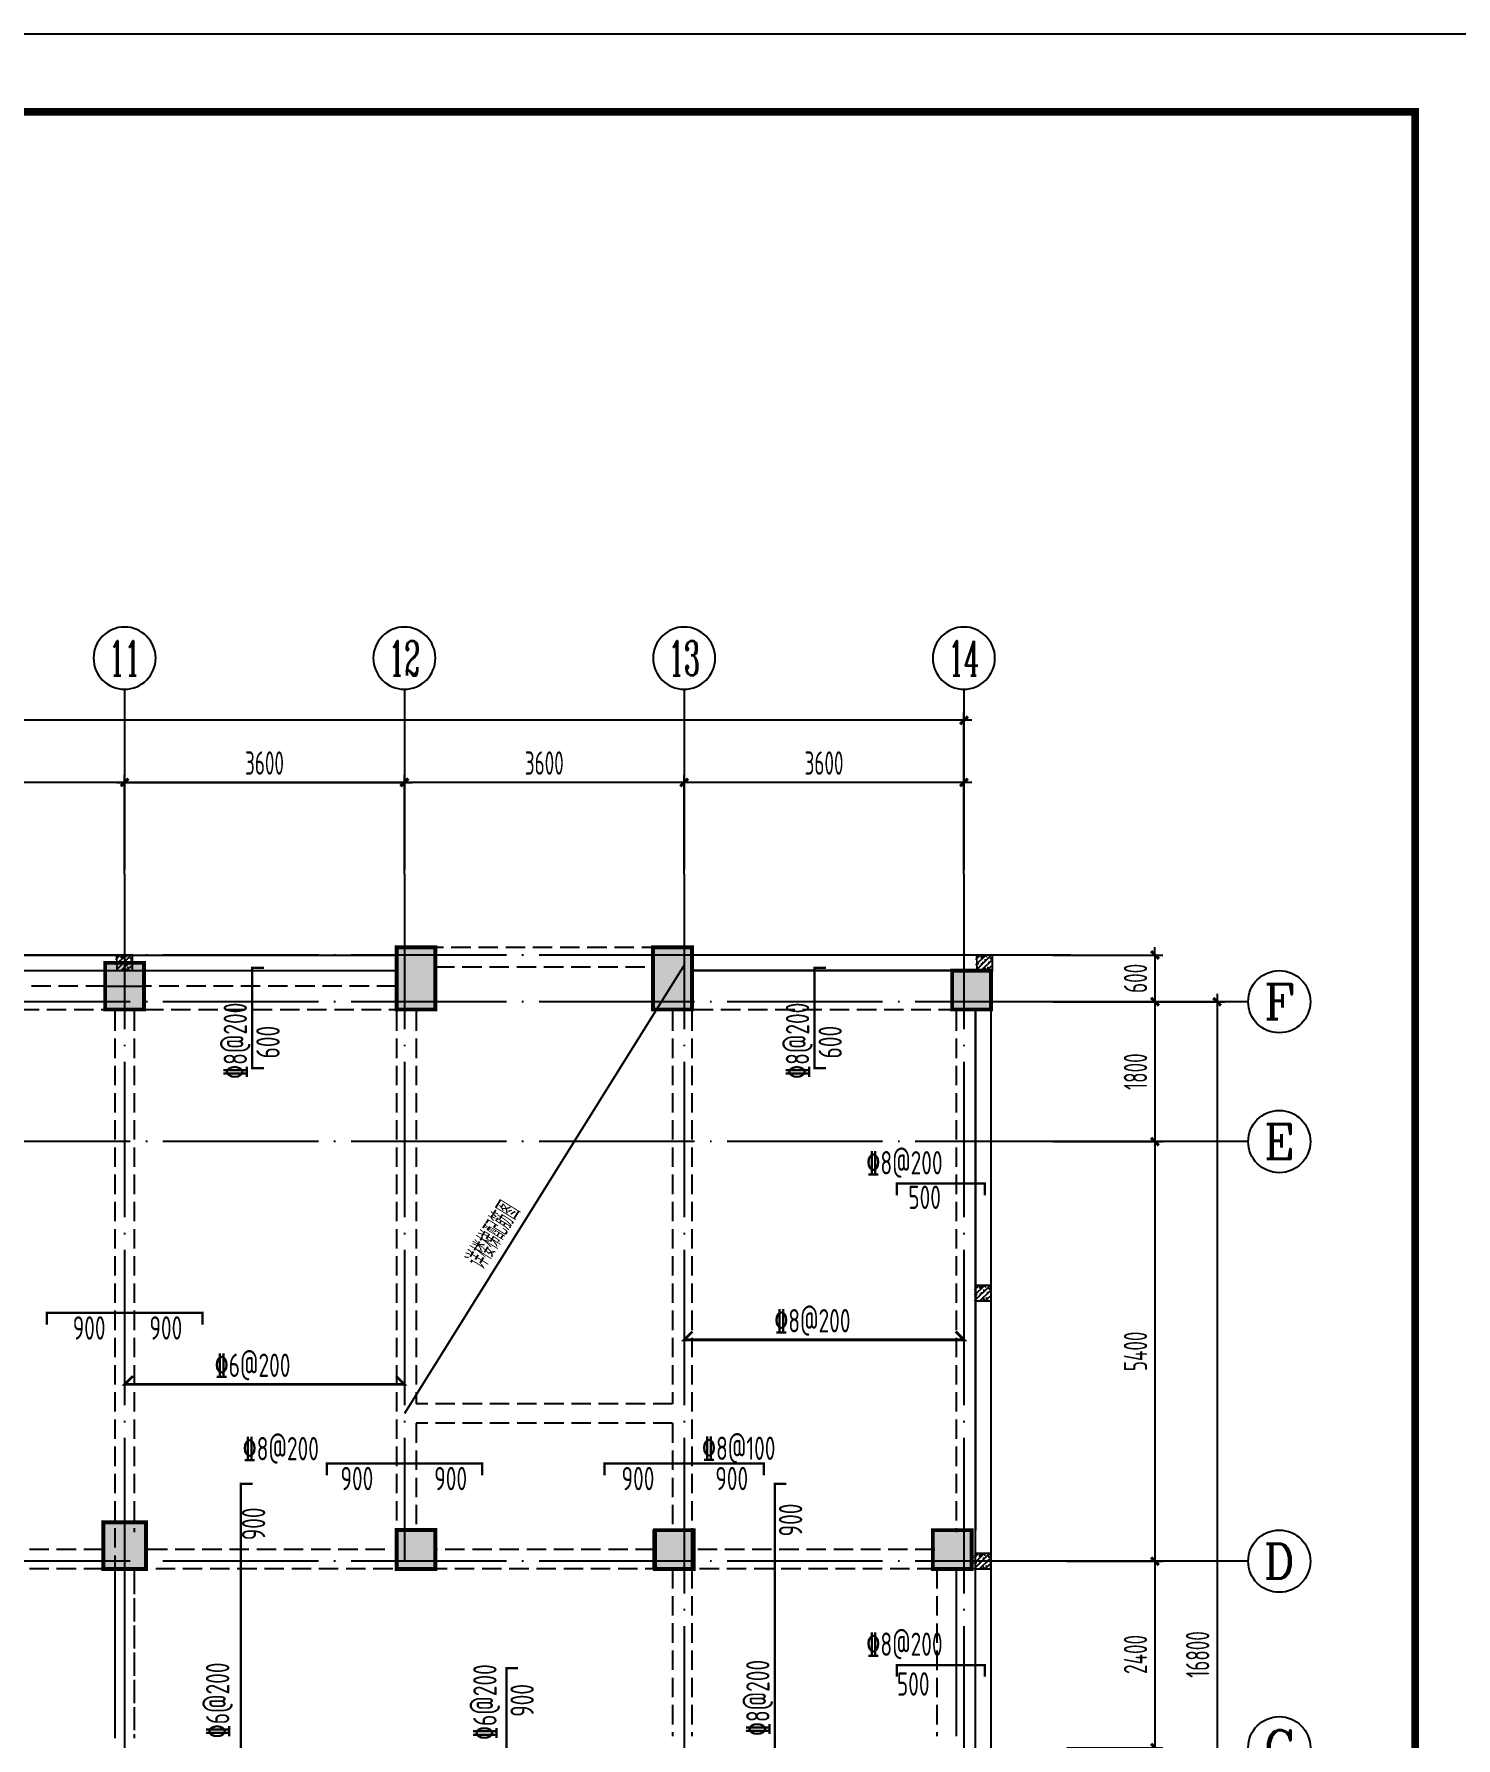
# Model space of a CAD drawing. Extents: x 127019 to 780419, y 327305 to 369305.
# Drawn here: x 642848 to 661144, y 347380 to 369305 of the extents above; entities that cross this region are included whole.
import ezdxf
from ezdxf.enums import TextEntityAlignment as Align

# ---------------------------------------------------------------- set-up
doc = ezdxf.new("R2010")
doc.units = 0
doc.header["$LTSCALE"] = 1000
doc.header["$MEASUREMENT"] = 0
for name, pattern in [('CONTINOUS', [0]), ('DASH', [0.35, 0.25, -0.1]), ('DOTE', [2.42, 2, -0.2, 0.02, -0.2])]:
    doc.linetypes.add(name, pattern=pattern)
doc.layers.get('0').update_dxf_attribs({"linetype": 'CONTINUOUS'})
doc.layers.get('Defpoints').update_dxf_attribs({"linetype": 'CONTINUOUS'})
for name, color, linetype in [('2106', 2, 'CONTINUOUS'), ('AXIS_TEXT', 7, 'CONTINUOUS'), ('COLU', 7, 'CONTINUOUS'), ('COLUMN', 7, 'CONTINUOUS'), ('DIM', 3, 'CONTINUOUS'), ('DOTE', 8, 'DOTE'), ('PUB_TITLE', 4, 'CONTINUOUS'), ('REIN', 1, 'CONTINUOUS'), ('STAIR', 2, 'CONTINUOUS'), ('TK', 6, 'CONTINUOUS'), ('板底筋', 24, 'CONTINUOUS'), ('板钢筋标', 7, 'CONTINUOUS'), ('构造柱', 7, 'CONTINUOUS'), ('构造柱填充', 7, 'CONTINUOUS'), ('柱涂实', 54, 'CONTINUOUS'), ('梁', 4, 'CONTINUOUS'), ('梁虚线', 4, 'DASH'), ('楼梯间', 7, 'CONTINUOUS')]:
    doc.layers.add(name, color=color, linetype=linetype)
doc.styles.add('COMPLEX', font='COMPLEX.shx')
doc.styles.add('TSSD_Dimension', font='gbxwxt.shx', dxfattribs={"width": 0.7, "bigfont": 'gbhzfs.shx'})
doc.styles.add('TSSD_Rein', font='tssdeng.shx', dxfattribs={"width": 0.6, "bigfont": 'gbhzfs.shx'})
doc.dimstyles.new('TSSD_100_100', dxfattribs={"dimtxt": 300, "dimasz": 100, "dimexe": 100, "dimexo": 250, "dimgap": 100, "dimtad": 1, "dimdec": 0, "dimzin": 0, "dimdsep": 46, "dimtxsty": 'TSSD_Dimension', "dimblk": 'ARCHTICK', "dimcen": 0, "dimdle": 100, "dimclrt": 7, "dimadec": 0, "dimazin": 0, "dimtfac": 1, "dimtdec": 0, "dimtix": 1, "dimtmove": 2, "dimatfit": 3, "dimfxl": 0, "dimtolj": 1, "dimtzin": 0, "dimarcsym": 0})

# ---------------------------------------------------------------- blocks, each defined once
blk = doc.blocks.new('_ArchTick')
at = {"color": 0, "linetype": 'ByBlock', "const_width": 0.4}
blk.add_lwpolyline([(-0.5, -0.5), (0.5, 0.5)], dxfattribs=at)
blk = doc.blocks.new('*D130')
at = {"layer": 'Defpoints', "color": 0, "transparency": 16777216}
for p in [(655886, 356854), (655886, 340054), (658071, 340054)]:
    blk.add_point(p, dxfattribs=at)
at = {"layer": 'DIM', "color": 0, "lineweight": -2, "transparency": 16777216}
for p, q in [((658071, 356954), (658071, 339954)), ((656136, 356854), (658171, 356854)), ((656136, 340054), (658171, 340054))]:
    blk.add_line(p, q, dxfattribs=at)
at = {"layer": 'DIM', "color": 0, "lineweight": -2, "transparency": 16777216, "xscale": 100, "yscale": 100, "zscale": 100}
for p, rotation in [((658071, 356854), 90), ((658071, 340054), 270)]:
    blk.add_blockref('_ArchTick', p, dxfattribs=dict(at, rotation=rotation))
at = {"layer": 'DIM', "color": 7, "transparency": 16777216, "insert": (657821, 348454), "char_height": 300, "attachment_point": 5, "rotation": 90, "style": 'TSSD_Dimension'}
blk.add_mtext('\\A1;16800', dxfattribs=at)
blk = doc.blocks.new('*D128')
at = {"layer": 'Defpoints', "color": 0, "transparency": 16777216}
for p in [(655886, 349654), (655886, 347254), (657271, 347254)]:
    blk.add_point(p, dxfattribs=at)
at = {"layer": 'DIM', "color": 0, "lineweight": -2, "transparency": 16777216}
for p, q in [((657271, 349754), (657271, 347154)), ((656136, 349654), (657371, 349654)), ((656136, 347254), (657371, 347254))]:
    blk.add_line(p, q, dxfattribs=at)
at = {"layer": 'DIM', "color": 0, "lineweight": -2, "transparency": 16777216, "xscale": 100, "yscale": 100, "zscale": 100}
for p, rotation in [((657271, 349654), 90), ((657271, 347254), 270)]:
    blk.add_blockref('_ArchTick', p, dxfattribs=dict(at, rotation=rotation))
at = {"layer": 'DIM', "color": 7, "transparency": 16777216, "insert": (657021, 348454), "char_height": 300, "attachment_point": 5, "rotation": 90, "style": 'TSSD_Dimension'}
blk.add_mtext('\\A1;2400', dxfattribs=at)
blk = doc.blocks.new('*D127')
at = {"layer": 'Defpoints', "color": 0, "transparency": 16777216}
for p in [(655886, 355054), (655886, 349654), (657271, 349654)]:
    blk.add_point(p, dxfattribs=at)
at = {"layer": 'DIM', "color": 0, "lineweight": -2, "transparency": 16777216}
for p, q in [((656136, 355054), (657371, 355054)), ((657271, 355154), (657271, 349554)), ((656136, 349654), (657371, 349654))]:
    blk.add_line(p, q, dxfattribs=at)
at = {"layer": 'DIM', "color": 0, "lineweight": -2, "transparency": 16777216, "xscale": 100, "yscale": 100, "zscale": 100}
for p, rotation in [((657271, 355054), 90), ((657271, 349654), 270)]:
    blk.add_blockref('_ArchTick', p, dxfattribs=dict(at, rotation=rotation))
at = {"layer": 'DIM', "color": 7, "transparency": 16777216, "insert": (657021, 352354), "char_height": 300, "attachment_point": 5, "rotation": 90, "style": 'TSSD_Dimension'}
blk.add_mtext('\\A1;5400', dxfattribs=at)
blk = doc.blocks.new('*D126')
at = {"layer": 'Defpoints', "color": 0, "transparency": 16777216}
for p in [(655713, 357454), (655713, 356854), (657271, 356854)]:
    blk.add_point(p, dxfattribs=at)
at = {"layer": 'DIM', "color": 0, "lineweight": -2, "transparency": 16777216}
for p, q in [((655963, 357454), (657371, 357454)), ((657271, 357454), (657271, 357554)), ((657271, 357454), (657271, 356854)), ((655963, 356854), (657371, 356854)), ((657271, 356854), (657271, 356754))]:
    blk.add_line(p, q, dxfattribs=at)
at = {"layer": 'DIM', "color": 0, "lineweight": -2, "transparency": 16777216, "xscale": 100, "yscale": 100, "zscale": 100}
for p, rotation in [((657271, 357454), 270), ((657271, 356854), 90)]:
    blk.add_blockref('_ArchTick', p, dxfattribs=dict(at, rotation=rotation))
at = {"layer": 'DIM', "color": 7, "transparency": 16777216, "insert": (657021, 357154), "char_height": 300, "attachment_point": 5, "rotation": 90, "style": 'TSSD_Dimension'}
blk.add_mtext('\\A1;600', dxfattribs=at)
blk = doc.blocks.new('*D110')
at = {"layer": 'Defpoints', "color": 0, "transparency": 16777216}
for p in [(608013, 360475), (608013, 358250), (654813, 358250)]:
    blk.add_point(p, dxfattribs=at)
at = {"layer": 'DIM', "color": 0, "lineweight": -2, "transparency": 16777216}
for p, q in [((654913, 360475), (607913, 360475)), ((608013, 358500), (608013, 360575)), ((654813, 358500), (654813, 360575))]:
    blk.add_line(p, q, dxfattribs=at)
at = {"layer": 'DIM', "color": 0, "lineweight": -2, "transparency": 16777216, "xscale": 100, "yscale": 100, "zscale": 100}
for p, rotation in [((608013, 360475), 179.9999999999991), ((654813, 360475), 359.9999999999991)]:
    blk.add_blockref('_ArchTick', p, dxfattribs=dict(at, rotation=rotation))
at = {"layer": 'DIM', "color": 7, "transparency": 16777216, "insert": (631413, 360725), "char_height": 300, "attachment_point": 5, "style": 'TSSD_Dimension'}
blk.add_mtext('\\A1;46800', dxfattribs=at)
blk = doc.blocks.new('*D102')
at = {"layer": 'Defpoints', "color": 0, "transparency": 16777216}
for p in [(640413, 359675), (640413, 358250), (644013, 358250)]:
    blk.add_point(p, dxfattribs=at)
at = {"layer": 'DIM', "color": 0, "lineweight": -2, "transparency": 16777216}
for p, q in [((644113, 359675), (640313, 359675)), ((640413, 358500), (640413, 359775)), ((644013, 358500), (644013, 359775))]:
    blk.add_line(p, q, dxfattribs=at)
at = {"layer": 'DIM', "color": 0, "lineweight": -2, "transparency": 16777216, "xscale": 100, "yscale": 100, "zscale": 100, "rotation": 180}
blk.add_blockref('_ArchTick', (640413, 359675), dxfattribs=at)
at = {"layer": 'DIM', "color": 0, "lineweight": -2, "transparency": 16777216, "xscale": 100, "yscale": 100, "zscale": 100}
blk.add_blockref('_ArchTick', (644013, 359675), dxfattribs=at)
at = {"layer": 'DIM', "color": 7, "transparency": 16777216, "insert": (642213, 359925), "char_height": 300, "attachment_point": 5, "style": 'TSSD_Dimension'}
blk.add_mtext('\\A1;3600', dxfattribs=at)
blk = doc.blocks.new('*D101')
at = {"layer": 'Defpoints', "color": 0, "transparency": 16777216}
for p in [(644013, 359675), (644013, 358250), (647613, 358250)]:
    blk.add_point(p, dxfattribs=at)
at = {"layer": 'DIM', "color": 0, "lineweight": -2, "transparency": 16777216}
for p, q in [((647713, 359675), (643913, 359675)), ((644013, 358500), (644013, 359775)), ((647613, 358500), (647613, 359775))]:
    blk.add_line(p, q, dxfattribs=at)
at = {"layer": 'DIM', "color": 0, "lineweight": -2, "transparency": 16777216, "xscale": 100, "yscale": 100, "zscale": 100, "rotation": 180}
blk.add_blockref('_ArchTick', (644013, 359675), dxfattribs=at)
at = {"layer": 'DIM', "color": 0, "lineweight": -2, "transparency": 16777216, "xscale": 100, "yscale": 100, "zscale": 100}
blk.add_blockref('_ArchTick', (647613, 359675), dxfattribs=at)
at = {"layer": 'DIM', "color": 7, "transparency": 16777216, "insert": (645813, 359925), "char_height": 300, "attachment_point": 5, "style": 'TSSD_Dimension'}
blk.add_mtext('\\A1;3600', dxfattribs=at)
blk = doc.blocks.new('*D100')
at = {"layer": 'Defpoints', "color": 0, "transparency": 16777216}
for p in [(647613, 359675), (644013, 358250), (647613, 358250)]:
    blk.add_point(p, dxfattribs=at)
at = {"layer": 'DIM', "color": 0, "lineweight": -2, "transparency": 16777216}
for p, q in [((643913, 359675), (647713, 359675)), ((644013, 358500), (644013, 359775)), ((647613, 358500), (647613, 359775))]:
    blk.add_line(p, q, dxfattribs=at)
at = {"layer": 'DIM', "color": 0, "lineweight": -2, "transparency": 16777216, "xscale": 100, "yscale": 100, "zscale": 100, "rotation": 180}
blk.add_blockref('_ArchTick', (644013, 359675), dxfattribs=at)
at = {"layer": 'DIM', "color": 0, "lineweight": -2, "transparency": 16777216, "xscale": 100, "yscale": 100, "zscale": 100}
blk.add_blockref('_ArchTick', (647613, 359675), dxfattribs=at)
at = {"layer": 'DIM', "color": 7, "transparency": 16777216, "insert": (645813, 359925), "char_height": 300, "attachment_point": 5, "style": 'TSSD_Dimension'}
blk.add_mtext('\\A1;3600', dxfattribs=at)
blk = doc.blocks.new('*D99')
at = {"layer": 'Defpoints', "color": 0, "transparency": 16777216}
for p in [(644013, 359675), (644013, 358250), (647613, 358250)]:
    blk.add_point(p, dxfattribs=at)
at = {"layer": 'DIM', "color": 0, "lineweight": -2, "transparency": 16777216}
for p, q in [((647713, 359675), (643913, 359675)), ((644013, 358500), (644013, 359775)), ((647613, 358500), (647613, 359775))]:
    blk.add_line(p, q, dxfattribs=at)
at = {"layer": 'DIM', "color": 0, "lineweight": -2, "transparency": 16777216, "xscale": 100, "yscale": 100, "zscale": 100, "rotation": 180}
blk.add_blockref('_ArchTick', (644013, 359675), dxfattribs=at)
at = {"layer": 'DIM', "color": 0, "lineweight": -2, "transparency": 16777216, "xscale": 100, "yscale": 100, "zscale": 100}
blk.add_blockref('_ArchTick', (647613, 359675), dxfattribs=at)
at = {"layer": 'DIM', "color": 7, "transparency": 16777216, "insert": (645813, 359925), "char_height": 300, "attachment_point": 5, "style": 'TSSD_Dimension'}
blk.add_mtext('\\A1;3600', dxfattribs=at)
blk = doc.blocks.new('*D98')
at = {"layer": 'Defpoints', "color": 0, "transparency": 16777216}
for p in [(647613, 359675), (647613, 358250), (651213, 358250)]:
    blk.add_point(p, dxfattribs=at)
at = {"layer": 'DIM', "color": 0, "lineweight": -2, "transparency": 16777216}
for p, q in [((651313, 359675), (647513, 359675)), ((647613, 358500), (647613, 359775)), ((651213, 358500), (651213, 359775))]:
    blk.add_line(p, q, dxfattribs=at)
at = {"layer": 'DIM', "color": 0, "lineweight": -2, "transparency": 16777216, "xscale": 100, "yscale": 100, "zscale": 100, "rotation": 180}
blk.add_blockref('_ArchTick', (647613, 359675), dxfattribs=at)
at = {"layer": 'DIM', "color": 0, "lineweight": -2, "transparency": 16777216, "xscale": 100, "yscale": 100, "zscale": 100}
blk.add_blockref('_ArchTick', (651213, 359675), dxfattribs=at)
at = {"layer": 'DIM', "color": 7, "transparency": 16777216, "insert": (649413, 359925), "char_height": 300, "attachment_point": 5, "style": 'TSSD_Dimension'}
blk.add_mtext('\\A1;3600', dxfattribs=at)
blk = doc.blocks.new('_axiso')
blk.add_circle((0, 0), 0.5)
at = {"layer": 'AXIS_TEXT', "style": 'COMPLEX', "width": 1.041667}
blk.add_attdef('A', text='', height=0.56, dxfattribs=at).set_placement((-0.25, -0.28), (0.25, -0.28), align=Align.FIT)
blk = doc.blocks.new('*D91')
at = {"layer": 'Defpoints', "color": 0, "transparency": 16777216}
for p in [(655713, 357454), (655713, 356854), (657271, 356854)]:
    blk.add_point(p, dxfattribs=at)
at = {"layer": 'DIM', "color": 0, "lineweight": -2, "transparency": 16777216}
for p, q in [((655963, 357454), (657371, 357454)), ((657271, 357454), (657271, 357554)), ((657271, 357454), (657271, 356854)), ((655963, 356854), (657371, 356854)), ((657271, 356854), (657271, 356754))]:
    blk.add_line(p, q, dxfattribs=at)
at = {"layer": 'DIM', "color": 0, "lineweight": -2, "transparency": 16777216, "xscale": 100, "yscale": 100, "zscale": 100}
for p, rotation in [((657271, 357454), 270), ((657271, 356854), 90)]:
    blk.add_blockref('_ArchTick', p, dxfattribs=dict(at, rotation=rotation))
at = {"layer": 'DIM', "color": 7, "transparency": 16777216, "insert": (657021, 357154), "char_height": 300, "attachment_point": 5, "rotation": 90, "style": 'TSSD_Dimension'}
blk.add_mtext('\\A1;600', dxfattribs=at)
blk = doc.blocks.new('*D88')
at = {"layer": 'Defpoints', "color": 0, "transparency": 16777216}
for p in [(651213, 359675), (651213, 358250), (654813, 358250)]:
    blk.add_point(p, dxfattribs=at)
at = {"layer": 'DIM', "color": 0, "lineweight": -2, "transparency": 16777216}
for p, q in [((654913, 359675), (651113, 359675)), ((651213, 358500), (651213, 359775)), ((654813, 358500), (654813, 359775))]:
    blk.add_line(p, q, dxfattribs=at)
at = {"layer": 'DIM', "color": 0, "lineweight": -2, "transparency": 16777216, "xscale": 100, "yscale": 100, "zscale": 100, "rotation": 180}
blk.add_blockref('_ArchTick', (651213, 359675), dxfattribs=at)
at = {"layer": 'DIM', "color": 0, "lineweight": -2, "transparency": 16777216, "xscale": 100, "yscale": 100, "zscale": 100}
blk.add_blockref('_ArchTick', (654813, 359675), dxfattribs=at)
at = {"layer": 'DIM', "color": 7, "transparency": 16777216, "insert": (653013, 359925), "char_height": 300, "attachment_point": 5, "style": 'TSSD_Dimension'}
blk.add_mtext('\\A1;3600', dxfattribs=at)
blk = doc.blocks.new('*D87')
at = {"layer": 'Defpoints', "color": 0, "transparency": 16777216}
for p in [(655886, 349654), (655886, 347254), (657271, 347254)]:
    blk.add_point(p, dxfattribs=at)
at = {"layer": 'DIM', "color": 0, "lineweight": -2, "transparency": 16777216}
for p, q in [((657271, 349754), (657271, 347154)), ((656136, 349654), (657371, 349654)), ((656136, 347254), (657371, 347254))]:
    blk.add_line(p, q, dxfattribs=at)
at = {"layer": 'DIM', "color": 0, "lineweight": -2, "transparency": 16777216, "xscale": 100, "yscale": 100, "zscale": 100}
for p, rotation in [((657271, 349654), 90), ((657271, 347254), 270)]:
    blk.add_blockref('_ArchTick', p, dxfattribs=dict(at, rotation=rotation))
at = {"layer": 'DIM', "color": 7, "transparency": 16777216, "insert": (657021, 348454), "char_height": 300, "attachment_point": 5, "rotation": 90, "style": 'TSSD_Dimension'}
blk.add_mtext('\\A1;2400', dxfattribs=at)
blk = doc.blocks.new('*D86')
at = {"layer": 'Defpoints', "color": 0, "transparency": 16777216}
for p in [(655886, 356854), (655886, 340054), (658071, 340054)]:
    blk.add_point(p, dxfattribs=at)
at = {"layer": 'DIM', "color": 0, "lineweight": -2, "transparency": 16777216}
for p, q in [((658071, 356954), (658071, 339954)), ((656136, 356854), (658171, 356854)), ((656136, 340054), (658171, 340054))]:
    blk.add_line(p, q, dxfattribs=at)
at = {"layer": 'DIM', "color": 0, "lineweight": -2, "transparency": 16777216, "xscale": 100, "yscale": 100, "zscale": 100}
for p, rotation in [((658071, 356854), 90), ((658071, 340054), 270)]:
    blk.add_blockref('_ArchTick', p, dxfattribs=dict(at, rotation=rotation))
at = {"layer": 'DIM', "color": 7, "transparency": 16777216, "insert": (657821, 348454), "char_height": 300, "attachment_point": 5, "rotation": 90, "style": 'TSSD_Dimension'}
blk.add_mtext('\\A1;16800', dxfattribs=at)
blk = doc.blocks.new('A$C5E704440')
at = {"layer": '2106', "color": 8}
for points in [[(40000, 700), (39500, 700), (40000, -100), (39500, -100)], [(43300, 700), (42800, 700), (43300, -100), (42800, -100)], [(36250, 500), (35750, 500), (36250, -100), (35750, -100)], [(47150, 400), (46650, 400), (47150, -100), (46650, -100)], [(36275, -6700), (35725, -6700), (36275, -7300), (35725, -7300)], [(40000, -6800), (39500, -6800), (40000, -7300), (39500, -7300)], [(43300, -6800), (42800, -6800), (43300, -7300), (42800, -7300)], [(46900, -6800), (46400, -6800), (46900, -7300), (46400, -7300)]]:
    blk.add_solid(points, dxfattribs=at)
at = {"layer": 'COLUMN'}
for points in [[(39500, -100), (40000, -100), (40000, 700), (39500, 700)], [(42800, -100), (43300, -100), (43300, 699), (42800, 699)], [(35750, -100), (36250, -100), (36250, 500), (35750, 500)], [(46650, -100), (47150, -100), (47150, 400), (46650, 400)], [(35725, -7300), (36275, -7300), (36275, -6700), (35725, -6700)], [(40000, -6800), (39500, -6800), (39500, -7300), (40000, -7300)], [(43300, -6800), (42800, -6800), (42800, -7300), (43300, -7300)], [(46400, -7300), (46900, -7300), (46900, -6800), (46400, -6800)]]:
    blk.add_lwpolyline(points, close=True, dxfattribs=at)
blk = doc.blocks.new('*D365')
at = {"layer": 'Defpoints', "color": 0, "transparency": 16777216}
for p in [(655713, 356854), (655713, 355054), (657271, 355054)]:
    blk.add_point(p, dxfattribs=at)
at = {"layer": 'DIM', "color": 0, "lineweight": -2, "transparency": 16777216}
for p, q in [((657271, 356954), (657271, 354954)), ((655963, 356854), (657371, 356854)), ((655963, 355054), (657371, 355054))]:
    blk.add_line(p, q, dxfattribs=at)
at = {"layer": 'DIM', "color": 0, "lineweight": -2, "transparency": 16777216, "xscale": 100, "yscale": 100, "zscale": 100}
for p, rotation in [((657271, 356854), 90), ((657271, 355054), 270)]:
    blk.add_blockref('_ArchTick', p, dxfattribs=dict(at, rotation=rotation))
at = {"layer": 'DIM', "color": 7, "transparency": 16777216, "insert": (657021, 355954), "char_height": 300, "attachment_point": 5, "rotation": 90, "style": 'TSSD_Dimension'}
blk.add_mtext('\\A1;1800', dxfattribs=at)

msp = doc.modelspace()

# ---------------------------------------------------------------- hatches: boundary and pattern name
at = {"layer": '构造柱填充'}
h = msp.add_hatch(dxfattribs=at)
h.set_pattern_fill('AN31C', color=256, scale=250, style=0)
h.set_pattern_definition([(45, (705844.514, 319073.68), (-35.35534, 35.35534), []), (50, (705844.51, 319073.68), (179.31505, -15.68803), [18.75, -206.25]), (355, (705844.51, 319073.68), (-34.68783, 188.04803), [15, -165]), (100.4514, (705859.46, 319072.37), (144.62735, 172.3599), [15.93505, -175.28553]), (46.1842, (705844.51, 319123.68), (266.81026, -41.37975), [28.125, -309.375]), (96.6356, (705866.75, 319120.23), (233.6657, 243.5295), [23.9026, -262.9282]), (351.1842, (705844.51, 319123.68), (233.6655, 243.5297), [22.5, -247.5]), (21, (705869.51, 319111.18), (149.22676, -100.65472), [18.75, -206.25]), (326, (705869.51, 319111.18), (60.82883, 181.2875), [15, -165]), (71.4514, (705881.95, 319102.79), (210.05566, 80.63262), [15.93505, -175.28553]), (37.5, (705844.514, 319073.68), (3.039964, 83.223463), [0, -163, 0, -167.5, 0, -165.625]), (7.5, (705844.51, 319073.68), (65.76738, 98.60293), [0, -95.5, 0, -159.25, 0, -63.125]), (327.5, (705788.764, 319073.68), (133.45561, -5.63872), [0, -62.5, 0, -195, 0, -258.75]), (317.5, (705763.76, 319073.68), (145.79654, 25.02625), [0, -81.25, 0, -129.5, 0, -183.75])])
h.paths.add_polyline_path([(644100.6, 357454.6), (643900.6, 357454.6), (643900.6, 357254.6), (644100.6, 357254.6)])
h = msp.add_hatch(dxfattribs=at)
h.set_pattern_fill('AN31C', color=256, scale=250, style=0)
h.set_pattern_definition([(45, (705844.514, 319073.68), (-35.35534, 35.35534), []), (50, (705844.51, 319073.68), (179.31505, -15.68803), [18.75, -206.25]), (355, (705844.51, 319073.68), (-34.68783, 188.04803), [15, -165]), (100.4514, (705859.46, 319072.37), (144.62735, 172.3599), [15.93505, -175.28553]), (46.1842, (705844.51, 319123.68), (266.81026, -41.37975), [28.125, -309.375]), (96.6356, (705866.75, 319120.23), (233.6657, 243.5295), [23.9026, -262.9282]), (351.1842, (705844.51, 319123.68), (233.6655, 243.5297), [22.5, -247.5]), (21, (705869.51, 319111.18), (149.22676, -100.65472), [18.75, -206.25]), (326, (705869.51, 319111.18), (60.82883, 181.2875), [15, -165]), (71.4514, (705881.95, 319102.79), (210.05566, 80.63262), [15.93505, -175.28553]), (37.5, (705844.514, 319073.68), (3.039964, 83.223463), [0, -163, 0, -167.5, 0, -165.625]), (7.5, (705844.51, 319073.68), (65.76738, 98.60293), [0, -95.5, 0, -159.25, 0, -63.125]), (327.5, (705788.764, 319073.68), (133.45561, -5.63872), [0, -62.5, 0, -195, 0, -258.75]), (317.5, (705763.76, 319073.68), (145.79654, 25.02625), [0, -81.25, 0, -129.5, 0, -183.75])])
h.paths.add_polyline_path([(644100.6, 357454.6), (643900.6, 357454.6), (643900.6, 357254.6), (644100.6, 357254.6)])
h = msp.add_hatch(dxfattribs=at)
h.set_pattern_fill('AN31C', color=256, scale=250, style=0)
h.set_pattern_definition([(45, (716910.935, 319073.68), (-35.35534, 35.35534), []), (50, (716910.94, 319073.68), (179.31505, -15.68803), [18.75, -206.25]), (355, (716910.94, 319073.68), (-34.68783, 188.04803), [15, -165]), (100.4514, (716925.88, 319072.37), (144.62735, 172.3599), [15.93505, -175.28553]), (46.1842, (716910.94, 319123.68), (266.81026, -41.37975), [28.125, -309.375]), (96.6356, (716933.17, 319120.23), (233.6657, 243.5295), [23.9026, -262.9282]), (351.1842, (716910.94, 319123.68), (233.6655, 243.5297), [22.5, -247.5]), (21, (716935.94, 319111.18), (149.22676, -100.65472), [18.75, -206.25]), (326, (716935.94, 319111.18), (60.82883, 181.2875), [15, -165]), (71.4514, (716948.37, 319102.79), (210.05566, 80.63262), [15.93505, -175.28553]), (37.5, (716910.935, 319073.68), (3.039964, 83.223463), [0, -163, 0, -167.5, 0, -165.625]), (7.5, (716910.935, 319073.68), (65.76738, 98.60293), [0, -95.5, 0, -159.25, 0, -63.125]), (327.5, (716855.185, 319073.68), (133.45561, -5.63872), [0, -62.5, 0, -195, 0, -258.75]), (317.5, (716830.19, 319073.68), (145.79654, 25.02625), [0, -81.25, 0, -129.5, 0, -183.75])])
h.paths.add_polyline_path([(655167, 357454.6), (654967, 357454.6), (654967, 357254.6), (655167, 357254.6)])
h = msp.add_hatch(dxfattribs=at)
h.set_pattern_fill('AN31C', color=256, scale=250, style=0)
h.set_pattern_definition([(45, (716894.514, 314822.68), (-35.35534, 35.35534), []), (50, (716894.51, 314822.68), (179.31505, -15.68803), [18.75, -206.25]), (355, (716894.51, 314822.68), (-34.68783, 188.04803), [15, -165]), (100.4514, (716909.46, 314821.37), (144.62735, 172.3599), [15.93505, -175.28553]), (46.1842, (716894.51, 314872.68), (266.81026, -41.37975), [28.125, -309.375]), (96.6356, (716916.75, 314869.23), (233.6657, 243.5295), [23.9026, -262.9282]), (351.1842, (716894.51, 314872.68), (233.6655, 243.5297), [22.5, -247.5]), (21, (716919.51, 314860.18), (149.22676, -100.65472), [18.75, -206.25]), (326, (716919.51, 314860.18), (60.82883, 181.2875), [15, -165]), (71.4514, (716931.95, 314851.79), (210.05566, 80.63262), [15.93505, -175.28553]), (37.5, (716894.514, 314822.68), (3.039964, 83.223463), [0, -163, 0, -167.5, 0, -165.625]), (7.5, (716894.51, 314822.68), (65.76738, 98.60293), [0, -95.5, 0, -159.25, 0, -63.125]), (327.5, (716838.764, 314822.68), (133.45561, -5.63872), [0, -62.5, 0, -195, 0, -258.75]), (317.5, (716813.76, 314822.68), (145.79654, 25.02625), [0, -81.25, 0, -129.5, 0, -183.75])])
h.paths.add_polyline_path([(655150.6, 353203.6), (654950.6, 353203.6), (654950.6, 353003.6), (655150.6, 353003.6)])
h = msp.add_hatch(dxfattribs=at)
h.set_pattern_fill('AN31C', color=256, scale=250, style=0)
h.set_pattern_definition([(45, (716889.63, 311372.68), (-35.35534, 35.35534), []), (50, (716889.63, 311372.68), (179.31505, -15.68803), [18.75, -206.25]), (355, (716889.63, 311372.68), (-34.68783, 188.04803), [15, -165]), (100.4514, (716904.57, 311371.37), (144.62735, 172.3599), [15.93505, -175.28553]), (46.1842, (716889.63, 311422.68), (266.81026, -41.37975), [28.125, -309.375]), (96.6356, (716911.87, 311419.23), (233.6657, 243.5295), [23.9026, -262.9282]), (351.1842, (716889.63, 311422.68), (233.6655, 243.5297), [22.5, -247.5]), (21, (716914.63, 311410.18), (149.22676, -100.65472), [18.75, -206.25]), (326, (716914.63, 311410.18), (60.82883, 181.2875), [15, -165]), (71.4514, (716927.07, 311401.79), (210.05566, 80.63262), [15.93505, -175.28553]), (37.5, (716889.63, 311372.68), (3.039964, 83.223463), [0, -163, 0, -167.5, 0, -165.625]), (7.5, (716889.63, 311372.68), (65.76738, 98.60293), [0, -95.5, 0, -159.25, 0, -63.125]), (327.5, (716833.88, 311372.68), (133.45561, -5.63872), [0, -62.5, 0, -195, 0, -258.75]), (317.5, (716808.88, 311372.68), (145.79654, 25.02625), [0, -81.25, 0, -129.5, 0, -183.75])])
h.paths.add_polyline_path([(655145.7, 349753.6), (654945.7, 349753.6), (654945.7, 349553.6), (655145.7, 349553.6)])

# ---------------------------------------------------------------- linework, layer by layer
msp.add_line((655213.5, 357454.6), (651332.3, 357454.6))
at = {"layer": 'COLU'}
for p, q in [((648012.6, 357553.6), (648012.6, 356753.6)), ((651312.6, 357553.6), (651312.6, 356753.6))]:
    msp.add_line(p, q, dxfattribs=at)
at = {"layer": 'COLU', "const_width": 50}
for points in [[(647512.6, 357553.6), (648012.6, 357553.6), (648012.6, 356753.6), (647512.6, 356753.6)], [(650812.6, 357553.6), (651312.6, 357553.6), (651312.6, 356753.6), (650812.6, 356753.6)], [(643762.6, 357353.6), (644262.6, 357353.6), (644262.6, 356753.6), (643762.6, 356753.6)], [(654662.1, 357253.6), (655162.1, 357253.6), (655162.1, 356753.6), (654662.1, 356753.6)], [(654662.1, 357253.6), (655162.1, 357253.6), (655162.1, 356753.6), (654662.1, 356753.6)], [(643737.6, 350153.6), (644287.6, 350153.6), (644287.6, 349553.6), (643737.6, 349553.6)], [(647512.6, 350054.5), (648012.6, 350054.5), (648012.6, 349554.5), (647512.6, 349554.5)], [(647512.6, 350054.5), (648012.6, 350054.5), (648012.6, 349554.5), (647512.6, 349554.5)], [(650837.6, 350053.6), (651337.6, 350053.6), (651337.6, 349553.6), (650837.6, 349553.6)], [(650837.6, 350053.6), (651337.6, 350053.6), (651337.6, 349553.6), (650837.6, 349553.6)], [(654412.6, 350053.6), (654912.6, 350053.6), (654912.6, 349553.6), (654412.6, 349553.6)], [(654412.6, 350053.6), (654912.6, 350053.6), (654912.6, 349553.6), (654412.6, 349553.6)]]:
    msp.add_lwpolyline(points, close=True, dxfattribs=at)
at = {"layer": 'DIM'}
for p, q in [((644012.6, 360875.1), (644012.6, 358550.1)), ((644012.6, 360875.1), (644012.6, 358550.1)), ((647612.6, 360875.1), (647612.6, 358550.1)), ((647612.6, 360875.1), (647612.6, 358550.1)), ((647612.6, 360875.1), (647612.6, 358550.1)), ((651212.6, 360875.1), (651212.6, 358550.1)), ((654812.6, 360875.1), (654812.6, 358550.1)), ((658471, 356853.6), (656186.1, 356853.6)), ((658471, 355053.6), (656186.1, 355053.6)), ((658471, 349653.6), (656186.1, 349653.6))]:
    msp.add_line(p, q, dxfattribs=at)
at = {"layer": 'DOTE'}
for p, q in [((644012.6, 358500.1), (644012.6, 338120.6)), ((644012.6, 358500.1), (644012.6, 338120.6)), ((647612.6, 358500.1), (647612.6, 349653.6)), ((647612.6, 358500.1), (647612.6, 349653.6)), ((651212.6, 358500.1), (651212.6, 338120.6)), ((654812.6, 358500.1), (654812.6, 338120.6)), ((656186.1, 357453.6), (606600.2, 357453.6)), ((656186.1, 356853.6), (606518.6, 356853.6)), ((656186.1, 355053.6), (606518.6, 355053.6)), ((644012.6, 350653.6), (644012.6, 338120.6)), ((656186.1, 349653.6), (607158.7, 349653.6)), ((656186.1, 349653.6), (647612.6, 349653.6))]:
    msp.add_line(p, q, dxfattribs=at)
at = {"layer": 'PUB_TITLE'}
msp.add_lwpolyline([(602219.2, 327305.3), (661619.2, 327305.3), (661619.2, 369305.3), (602219.2, 369305.3)], close=True, dxfattribs=at)
at = {"layer": 'PUB_TITLE', "const_width": 100}
msp.add_lwpolyline([(603219.2, 328305.3), (660619.2, 328305.3), (660619.2, 368305.3), (603219.2, 368305.3)], close=True, dxfattribs=at)
at = {"layer": 'REIN', "linetype": 'CONTINOUS', "const_width": 30}
for points in [[(645804.7, 355996.3), (645654.7, 355996.3), (645654.7, 357291.4), (645804.7, 357291.4)], [(653039.4, 355996.3), (652889.4, 355996.3), (652889.4, 357291.4), (653039.4, 357291.4)], [(655082.2, 354362.4), (655082.2, 354512.4), (653951.1, 354512.4), (653951.1, 354362.4)], [(645660.2, 350651.2), (645510.2, 350651.2), (645510.2, 346254.6), (645660.2, 346254.6)], [(652529.1, 350651.2), (652379.1, 350651.2), (652379.1, 346254.6), (652529.1, 346254.6)], [(649075.2, 348279.6), (648925.2, 348279.6), (648925.2, 346254.6), (649075.2, 346254.6)], [(655082.2, 348167.4), (655082.2, 348317.4), (653951.1, 348317.4), (653951.1, 348167.4)]]:
    msp.add_lwpolyline(points, dxfattribs=at)
at = {"layer": 'REIN', "const_width": 30}
for points in [[(645013.5, 352698.5), (645013.5, 352848.5), (643013.5, 352848.5), (643013.5, 352698.5)], [(648613.5, 350760.6), (648613.5, 350910.6), (646613.5, 350910.6), (646613.5, 350760.6)], [(652238.5, 350760.6), (652238.5, 350910.6), (650188.5, 350910.6), (650188.5, 350760.6)]]:
    msp.add_lwpolyline(points, dxfattribs=at)
at = {"layer": 'STAIR', "linetype": 'Continuous'}
for p, q in [((629512.6, 357454.6), (647512.1, 357454.6)), ((655162.6, 357454.6), (651312.6, 357454.6)), ((629712.6, 357254.6), (647512.1, 357254.6)), ((654962.6, 357254.6), (651312.6, 357254.6)), ((655162.6, 339254.6), (655162.6, 357254.6)), ((654962.6, 340154.6), (654962.6, 356728.6))]:
    msp.add_line(p, q, dxfattribs=at)
at = {"layer": 'TK', "color": 7}
msp.add_line((651212.6, 357324.3), (647612.6, 351553.6), dxfattribs=at)
at = {"layer": '板底筋', "const_width": 35}
for points in [[(651319.6, 352608.5), (651213.5, 352502.4), (654813.5, 352502.4), (654707.5, 352608.5)], [(644118.7, 352035.2), (644012.6, 351929.1), (647612.6, 351929.1), (647506.5, 352035.2)]]:
    msp.add_lwpolyline(points, dxfattribs=at)
at = {"layer": '构造柱', "const_width": 25}
for points in [[(643912.6, 357254.6), (644112.6, 357254.6), (644112.6, 357454.6), (643912.6, 357454.6)], [(643912.6, 357254.6), (644112.6, 357254.6), (644112.6, 357454.6), (643912.6, 357454.6)], [(654979, 357254.6), (655179, 357254.6), (655179, 357454.6), (654979, 357454.6)], [(654962.6, 353003.6), (655162.6, 353003.6), (655162.6, 353203.6), (654962.6, 353203.6)], [(654957.7, 349553.6), (655157.7, 349553.6), (655157.7, 349753.6), (654957.7, 349753.6)]]:
    msp.add_lwpolyline(points, close=True, dxfattribs=at)
at = {"layer": '梁'}
for p, q in [((651308.6, 357253.6), (654687.6, 357253.6)), ((643762.6, 357053.6), (644262.6, 357053.6)), ((654962.6, 356728.6), (654962.6, 350053.6)), ((654712.6, 349553.6), (654712.6, 347403.6))]:
    msp.add_line(p, q, dxfattribs=at)
at = {"layer": '梁虚线'}
for p, q in [((647866.6, 357553.6), (650966.6, 357553.6)), ((648008.6, 357303.6), (650836.3, 357303.6)), ((643762.6, 357053.6), (636562.6, 357053.6)), ((647508.6, 357053.6), (644262.6, 357053.6)), ((637062.6, 356753.6), (643762.6, 356753.6)), ((644262.6, 356753.6), (643762.6, 356753.6)), ((643887.6, 356728.6), (643887.6, 347378.6)), ((643887.6, 356728.6), (643887.6, 350078.6)), ((644137.6, 356728.6), (644137.6, 350027.3)), ((644137.6, 356728.6), (644137.6, 350078.6)), ((644262.6, 356753.6), (647508.6, 356753.6)), ((647512.6, 356728.6), (647512.6, 350028.6)), ((647762.6, 356728.6), (647762.6, 351678.6)), ((651062.6, 356728.6), (651062.6, 351678.6)), ((651312.6, 356728.6), (651312.6, 350028.6)), ((651336.3, 356753.6), (654687.6, 356753.6)), ((654712.6, 356728.6), (654712.6, 350028.6)), ((651062.6, 351678.6), (647762.6, 351678.6)), ((651062.6, 351428.6), (647762.6, 351428.6)), ((647762.6, 351428.6), (647762.6, 350054.5)), ((651062.6, 351428.6), (651062.6, 350053.6)), ((643737.6, 349803.6), (637087.6, 349803.6)), ((647362.6, 349803.6), (644262.6, 349803.6)), ((650837.6, 349803.6), (648012.6, 349803.6)), ((654437.6, 349803.6), (651351.6, 349803.6)), ((643737.6, 349553.6), (637087.6, 349553.6)), ((644137.6, 349527.3), (644137.6, 347378.6)), ((654812.6, 349553.6), (644287.6, 349553.6)), ((651062.6, 349554.6), (651062.6, 347404.6)), ((651312.6, 349554.6), (651312.6, 347404.6)), ((654462.6, 349553.6), (654462.6, 347403.6)), ((643887.6, 349478.6), (643887.6, 347428.6)), ((644137.6, 349478.6), (644137.6, 347428.6))]:
    msp.add_line(p, q, dxfattribs=at)

# ---------------------------------------------------------------- block references
at = {"layer": 'DIM'}
ref = msp.add_blockref('_axiso', (644012.6, 361275.1), dxfattribs=dict(at, xscale=-800, yscale=800, zscale=800, rotation=180))
ref.add_attrib('A', '11', dxfattribs={"layer": 'AXIS_TEXT', "height": 448, "style": 'COMPLEX', "width": 0.78125}).set_placement((643812.6, 361051.1), (644212.6, 361051.1), align=Align.FIT)
ref = msp.add_blockref('_axiso', (647612.6, 361275.1), dxfattribs=dict(at, xscale=-800, yscale=800, zscale=800, rotation=180))
ref.add_attrib('A', '12', dxfattribs={"layer": 'AXIS_TEXT', "height": 448, "style": 'COMPLEX', "width": 0.646552}).set_placement((647412.6, 361051.1), (647812.6, 361051.1), align=Align.FIT)
ref = msp.add_blockref('_axiso', (651212.6, 361275.1), dxfattribs=dict(at, xscale=-800, yscale=800, zscale=800, rotation=180))
ref.add_attrib('A', '13', dxfattribs={"layer": 'AXIS_TEXT', "height": 448, "style": 'COMPLEX', "width": 0.646552}).set_placement((651012.6, 361051.1), (651412.6, 361051.1), align=Align.FIT)
ref = msp.add_blockref('_axiso', (654812.6, 361275.1), dxfattribs=dict(at, xscale=-800, yscale=800, zscale=800, rotation=180))
ref.add_attrib('A', '14', dxfattribs={"layer": 'AXIS_TEXT', "height": 448, "style": 'COMPLEX', "width": 0.604839}).set_placement((654612.6, 361051.1), (655012.6, 361051.1), align=Align.FIT)
ref = msp.add_blockref('_axiso', (658871, 356853.6), dxfattribs=dict(at, xscale=800, yscale=800, zscale=800))
ref.add_attrib('A', 'F', dxfattribs={"layer": 'AXIS_TEXT', "height": 448, "style": 'COMPLEX', "width": 1.171875}).set_placement((658671, 356629.6), (659071, 356629.6), align=Align.FIT)
ref = msp.add_blockref('_axiso', (658871, 355053.6), dxfattribs=dict(at, xscale=800, yscale=800, zscale=800))
ref.add_attrib('A', 'E', dxfattribs={"layer": 'AXIS_TEXT', "height": 448, "style": 'COMPLEX', "width": 1.171875}).set_placement((658671, 354829.6), (659071, 354829.6), align=Align.FIT)
ref = msp.add_blockref('_axiso', (658871, 349653.6), dxfattribs=dict(at, xscale=800, yscale=800, zscale=800))
ref.add_attrib('A', 'D', dxfattribs={"layer": 'AXIS_TEXT', "height": 448, "style": 'COMPLEX', "width": 1.102941}).set_placement((658671, 349429.6), (659071, 349429.6), align=Align.FIT)
ref = msp.add_blockref('_axiso', (658871, 347253.6), dxfattribs=dict(at, xscale=800, yscale=800, zscale=800))
ref.add_attrib('A', 'C', dxfattribs={"layer": 'AXIS_TEXT', "height": 448, "style": 'COMPLEX', "width": 1.25}).set_placement((658671, 347029.6), (659071, 347029.6), align=Align.FIT)
at = {"layer": '柱涂实', "color": 7, "linetype": 'CONTINOUS'}
msp.add_blockref('A$C5E704440', (608012.6, 356854.6), dxfattribs=at)

# ---------------------------------------------------------------- texts
at = {"layer": '板钢筋标', "style": 'TSSD_Rein', "width": 0.7}
for s, p in [('%%1328@200 ', (645587.3, 355860.8)), ('%%1328@200 ', (652822, 355860.8)), ('600', (646007.5, 356123.5)), ('600', (653242.1, 356123.5)), ('900', (652732.6, 349973.3)), ('900', (645822.7, 349923.4)), ('%%1326@200', (645360.2, 347376.2)), ('%%1326@200', (648799, 347353.6)), ('%%1328@200', (652311.3, 347403.6)), ('900', (649277.9, 347651.5))]:
    msp.add_text(s, height=300, rotation=90, dxfattribs=at).set_placement(p)
for s, p in [('%%1328@200 ', (653558.6, 354631.2)), ('500 ', (654097, 354187)), ('900', (643345.2, 352505.4)), ('900', (644332.8, 352505.4)), ('%%1328@200', (652373.3, 352598.6)), ('%%1326@200', (645172.4, 352025.3)), ('%%1328@200', (645532.8, 350952.4)), ('%%1328@100', (651443.8, 350957.1)), ('900', (646791, 350567.5)), ('900', (647997.6, 350567.5)), ('900', (650407.9, 350567.5)), ('900', (651614.5, 350567.5)), ('%%1328@200 ', (653558.6, 348436.3)), ('500 ', (653950.8, 347924.2))]:
    msp.add_text(s, height=300, dxfattribs=at).set_placement(p)
at = {"layer": '楼梯间', "style": 'TSSD_Rein', "width": 0.7}
msp.add_text('详楼梯配筋图', height=300, rotation=58.2883, dxfattribs=at).set_placement((648640, 353388.2))

# ---------------------------------------------------------------- dimensions: what is measured, and where the dimension line sits
at = {"layer": 'DIM'}
for p1, p2, distance, picture, middle in [((654812.6, 358250.1), (608012.6, 358250.1), -2225, '*D110', (631412.6, 360725.1)), ((654812.6, 358250.1), (651212.6, 358250.1), -1425, '*D88', (653012.6, 359925.1)), ((655713.3, 357453.6), (655713.3, 356853.6), 1557.6, '*D126', (657021, 357153.6)), ((655713.3, 357453.6), (655713.3, 356853.6), 1557.6, '*D91', (657021, 357153.6)), ((655713.3, 356853.6), (655713.3, 355053.6), 1557.6, '*D365', (657021, 355953.6)), ((655886.1, 356853.6), (655886.1, 340053.6), 2184.8, '*D130', (657821, 348453.6)), ((655886.1, 356853.6), (655886.1, 340053.6), 2184.8, '*D86', (657821, 348453.6)), ((655886.1, 355053.6), (655886.1, 349653.6), 1384.8, '*D127', (657021, 352353.6))]:
    dim = msp.add_aligned_dim(p1=p1, p2=p2, distance=distance, dimstyle='TSSD_100_100', dxfattribs=at)
    dim.commit()
    dim.dimension.update_dxf_attribs({"geometry": picture, "text_midpoint": middle})
for base, p1, p2, picture, middle in [((640412.6, 359675.1), (644012.6, 358250.1), (640412.6, 358250.1), '*D102', (642212.6, 359925.1)), ((644012.6, 359675.1), (647612.6, 358250.1), (644012.6, 358250.1), '*D101', (645812.6, 359925.1)), ((647612.6, 359675.1), (644012.6, 358250.1), (647612.6, 358250.1), '*D100', (645812.6, 359925.1)), ((644012.6, 359675.1), (647612.6, 358250.1), (644012.6, 358250.1), '*D99', (645812.6, 359925.1)), ((647612.6, 359675.1), (651212.6, 358250.1), (647612.6, 358250.1), '*D98', (649412.6, 359925.1))]:
    dim = msp.add_linear_dim(base=base, p1=p1, p2=p2, dimstyle='TSSD_100_100', dxfattribs=at)
    dim.commit()
    dim.dimension.update_dxf_attribs({"geometry": picture, "text_midpoint": middle})
for picture in ['*D128', '*D87']:
    dim = msp.add_linear_dim(base=(657271, 347253.6), p1=(655886.1, 349653.6), p2=(655886.1, 347253.6), angle=90, dimstyle='TSSD_100_100', dxfattribs=at)
    dim.commit()
    dim.dimension.update_dxf_attribs({"geometry": picture, "text_midpoint": (657021, 348453.6)})

doc.saveas('drawing.dxf')
